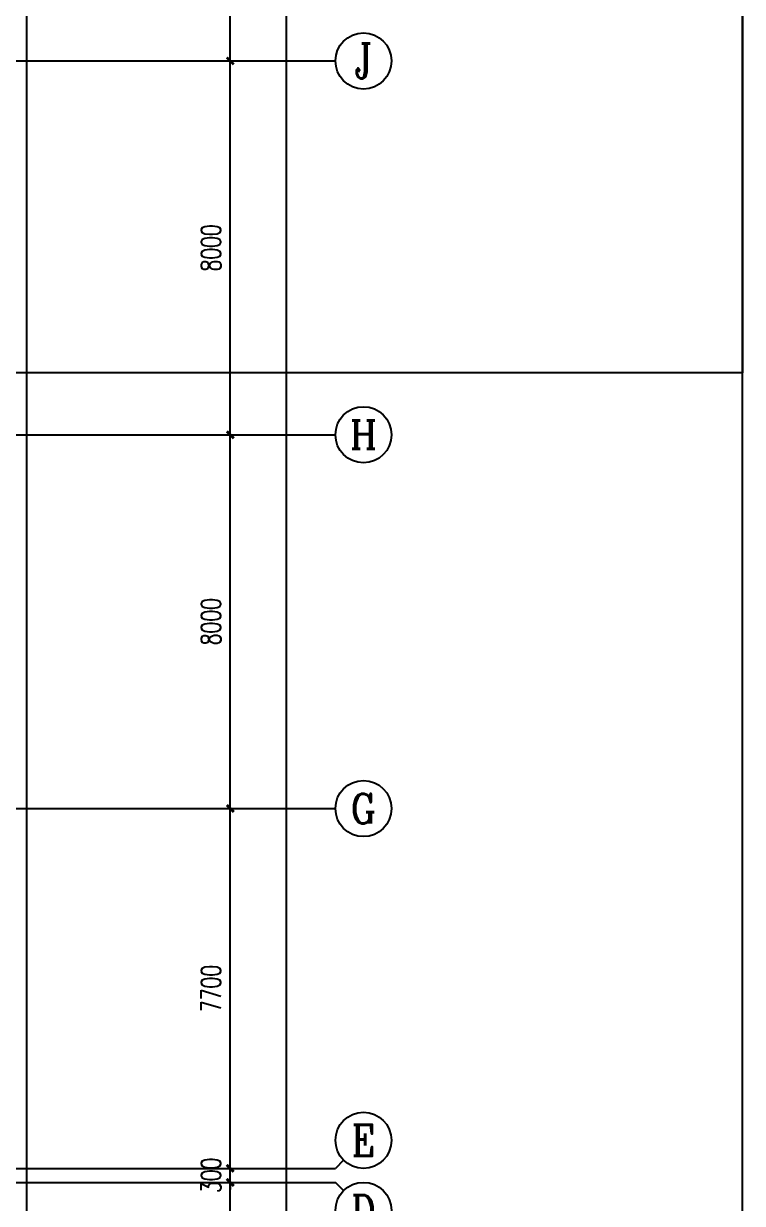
# Model space of a CAD drawing. Extents: x 0 to 2838408, y -923048 to 203859.
# Drawn here: x 2789291 to 2804669, y -257942 to -232692 of the extents above; entities that cross this region are included whole.
import ezdxf
from ezdxf.enums import TextEntityAlignment as Align

# ---------------------------------------------------------------- set-up
doc = ezdxf.new("R2010")
doc.units = 0
doc.header["$LTSCALE"] = 1000
for name, color, linetype in [('AXIS', 3, 'Continuous'), ('AXIS_TEXT', 7, 'Continuous'), ('DOTE', 8, 'Continuous'), ('GROUND', 2, 'Continuous'), ('XREF', 8, 'Continuous')]:
    doc.layers.add(name, color=color, linetype=linetype)
doc.styles.add('_TCH_AXIS', font='COMPLEX', dxfattribs={"bigfont": 'GBCBIG'})
doc.styles.add('A_DIM_T3', font='SIMPLEX', dxfattribs={"width": 0.7, "bigfont": 'HZ'})
doc.styles.add('COMPLEX', font='COMPLEX')
doc.dimstyles.new('_TCH_ARCH&&150', dxfattribs={"dimtxt": 420, "dimasz": 150, "dimexe": 375, "dimexo": 450, "dimgap": 202.5, "dimtad": 1, "dimdec": 0, "dimzin": 0, "dimdsep": 46, "dimtxsty": 'A_DIM_T3', "dimblk": 'ARCHTICK', "dimcen": 0.09, "dimclrt": 7, "dimazin": 2, "dimtfac": 1, "dimtdec": 0, "dimtix": 1, "dimtmove": 2, "dimatfit": 3, "dimfxl": 150, "dimtolj": 1, "dimtzin": 0, "dimarcsym": 0})

# ---------------------------------------------------------------- blocks, each defined once
blk = doc.blocks.new('_ArchTick')
at = {"color": 0, "linetype": 'ByBlock', "const_width": 0.4}
blk.add_lwpolyline([(-0.5, -0.5), (0.5, 0.5)], dxfattribs=at)
blk = doc.blocks.new('*D875')
at = {"layer": 'AXIS', "color": 0, "lineweight": -2, "transparency": 16777216}
for p, q in [((2454367, -257492), (2458042, -257492)), ((2457667, -262292), (2457667, -257492)), ((2454367, -262292), (2458042, -262292))]:
    blk.add_line(p, q, dxfattribs=at)
at = {"layer": 'Defpoints', "color": 0, "transparency": 16777216}
for p in [(2453917, -257492), (2457667, -257492), (2453917, -262292)]:
    blk.add_point(p, dxfattribs=at)
at = {"layer": 'AXIS', "color": 0, "lineweight": -2, "transparency": 16777216, "xscale": 150, "yscale": 150, "zscale": 150}
for p, rotation in [((2457667, -257492), 90), ((2457667, -262292), 270)]:
    blk.add_blockref('_ArchTick', p, dxfattribs=dict(at, rotation=rotation))
at = {"layer": 'AXIS', "color": 7, "transparency": 16777216, "insert": (2457254, -259892), "char_height": 420, "attachment_point": 5, "rotation": 90, "style": 'A_DIM_T3'}
blk.add_mtext('\\A1;4800', dxfattribs=at)
blk = doc.blocks.new('*D876')
at = {"layer": 'AXIS', "color": 0, "lineweight": -2, "transparency": 16777216}
for p, q in [((2457667, -257192), (2457667, -257042)), ((2454367, -257192), (2458042, -257192)), ((2457667, -257492), (2457667, -257192)), ((2454367, -257492), (2458042, -257492)), ((2457667, -257492), (2457667, -257642))]:
    blk.add_line(p, q, dxfattribs=at)
at = {"layer": 'Defpoints', "color": 0, "transparency": 16777216}
for p in [(2453917, -257192), (2457667, -257192), (2453917, -257492)]:
    blk.add_point(p, dxfattribs=at)
at = {"layer": 'AXIS', "color": 0, "lineweight": -2, "transparency": 16777216, "xscale": 150, "yscale": 150, "zscale": 150}
for p, rotation in [((2457667, -257192), 270), ((2457667, -257492), 90)]:
    blk.add_blockref('_ArchTick', p, dxfattribs=dict(at, rotation=rotation))
at = {"layer": 'AXIS', "color": 7, "transparency": 16777216, "insert": (2457254, -257342), "char_height": 420, "attachment_point": 5, "rotation": 90, "style": 'A_DIM_T3'}
blk.add_mtext('\\A1;300', dxfattribs=at)
blk = doc.blocks.new('*D877')
at = {"layer": 'AXIS', "color": 0, "lineweight": -2, "transparency": 16777216}
for p, q in [((2454367, -249492), (2458042, -249492)), ((2457667, -257192), (2457667, -249492)), ((2454367, -257192), (2458042, -257192))]:
    blk.add_line(p, q, dxfattribs=at)
at = {"layer": 'Defpoints', "color": 0, "transparency": 16777216}
for p in [(2453917, -249492), (2457667, -249492), (2453917, -257192)]:
    blk.add_point(p, dxfattribs=at)
at = {"layer": 'AXIS', "color": 0, "lineweight": -2, "transparency": 16777216, "xscale": 150, "yscale": 150, "zscale": 150}
for p, rotation in [((2457667, -249492), 90), ((2457667, -257192), 270)]:
    blk.add_blockref('_ArchTick', p, dxfattribs=dict(at, rotation=rotation))
at = {"layer": 'AXIS', "color": 7, "transparency": 16777216, "insert": (2457254, -253342), "char_height": 420, "attachment_point": 5, "rotation": 90, "style": 'A_DIM_T3'}
blk.add_mtext('\\A1;7700', dxfattribs=at)
blk = doc.blocks.new('*D878')
at = {"layer": 'AXIS', "color": 0, "lineweight": -2, "transparency": 16777216}
for p, q in [((2454367, -241492), (2458042, -241492)), ((2457667, -249492), (2457667, -241492)), ((2454367, -249492), (2458042, -249492))]:
    blk.add_line(p, q, dxfattribs=at)
at = {"layer": 'Defpoints', "color": 0, "transparency": 16777216}
for p in [(2453917, -241492), (2457667, -241492), (2453917, -249492)]:
    blk.add_point(p, dxfattribs=at)
at = {"layer": 'AXIS', "color": 0, "lineweight": -2, "transparency": 16777216, "xscale": 150, "yscale": 150, "zscale": 150}
for p, rotation in [((2457667, -241492), 90), ((2457667, -249492), 270)]:
    blk.add_blockref('_ArchTick', p, dxfattribs=dict(at, rotation=rotation))
at = {"layer": 'AXIS', "color": 7, "transparency": 16777216, "insert": (2457254, -245492), "char_height": 420, "attachment_point": 5, "rotation": 90, "style": 'A_DIM_T3'}
blk.add_mtext('\\A1;8000', dxfattribs=at)
blk = doc.blocks.new('*D879')
at = {"layer": 'AXIS', "color": 0, "lineweight": -2, "transparency": 16777216}
for p, q in [((2454367, -233492), (2458042, -233492)), ((2457667, -241492), (2457667, -233492)), ((2454367, -241492), (2458042, -241492))]:
    blk.add_line(p, q, dxfattribs=at)
at = {"layer": 'Defpoints', "color": 0, "transparency": 16777216}
for p in [(2453917, -233492), (2457667, -233492), (2453917, -241492)]:
    blk.add_point(p, dxfattribs=at)
at = {"layer": 'AXIS', "color": 0, "lineweight": -2, "transparency": 16777216, "xscale": 150, "yscale": 150, "zscale": 150}
for p, rotation in [((2457667, -233492), 90), ((2457667, -241492), 270)]:
    blk.add_blockref('_ArchTick', p, dxfattribs=dict(at, rotation=rotation))
at = {"layer": 'AXIS', "color": 7, "transparency": 16777216, "insert": (2457254, -237492), "char_height": 420, "attachment_point": 5, "rotation": 90, "style": 'A_DIM_T3'}
blk.add_mtext('\\A1;8000', dxfattribs=at)
blk = doc.blocks.new('*D880')
at = {"layer": 'AXIS', "color": 0, "lineweight": -2, "transparency": 16777216}
for p, q in [((2454367, -225492), (2458042, -225492)), ((2457667, -233492), (2457667, -225492)), ((2454367, -233492), (2458042, -233492))]:
    blk.add_line(p, q, dxfattribs=at)
at = {"layer": 'Defpoints', "color": 0, "transparency": 16777216}
for p in [(2453917, -225492), (2457667, -225492), (2453917, -233492)]:
    blk.add_point(p, dxfattribs=at)
at = {"layer": 'AXIS', "color": 0, "lineweight": -2, "transparency": 16777216, "xscale": 150, "yscale": 150, "zscale": 150}
for p, rotation in [((2457667, -225492), 90), ((2457667, -233492), 270)]:
    blk.add_blockref('_ArchTick', p, dxfattribs=dict(at, rotation=rotation))
at = {"layer": 'AXIS', "color": 7, "transparency": 16777216, "insert": (2457254, -229492), "char_height": 420, "attachment_point": 5, "rotation": 90, "style": 'A_DIM_T3'}
blk.add_mtext('\\A1;8000', dxfattribs=at)
blk = doc.blocks.new('*D888')
at = {"layer": 'AXIS', "color": 0, "lineweight": -2, "transparency": 16777216}
for p, q in [((2454367, -189692), (2459242, -189692)), ((2458867, -269292), (2458867, -189692)), ((2454367, -269292), (2459242, -269292))]:
    blk.add_line(p, q, dxfattribs=at)
at = {"layer": 'Defpoints', "color": 0, "transparency": 16777216}
for p in [(2453917, -189692), (2458867, -189692), (2453917, -269292)]:
    blk.add_point(p, dxfattribs=at)
at = {"layer": 'AXIS', "color": 0, "lineweight": -2, "transparency": 16777216, "xscale": 150, "yscale": 150, "zscale": 150}
for p, rotation in [((2458867, -189692), 90), ((2458867, -269292), 270)]:
    blk.add_blockref('_ArchTick', p, dxfattribs=dict(at, rotation=rotation))
at = {"layer": 'AXIS', "color": 7, "transparency": 16777216, "insert": (2458454, -229492), "char_height": 420, "attachment_point": 5, "rotation": 90, "style": 'A_DIM_T3'}
blk.add_mtext('\\A1;79600', dxfattribs=at)
blk = doc.blocks.new('_AXISO')
at = {"color": 0}
blk.add_circle((0, 0), 0.5, dxfattribs=at)
at = {"layer": 'AXIS_TEXT', "color": 0, "style": 'COMPLEX', "width": 1.041667}
blk.add_attdef('A', text='', height=0.56, dxfattribs=at).set_placement((-0.25, -0.28), (0.25, -0.28), align=Align.FIT)
blk = doc.blocks.new('1F1')
at = {"layer": 'AXIS'}
for p, q in [((2453916.7, -233492.2), (2459916.7, -233492.2)), ((2453916.7, -241492.2), (2459916.7, -241492.2)), ((2453916.7, -249492.2), (2459916.7, -249492.2)), ((2460092.5, -257016.4), (2459916.7, -257192.2)), ((2453916.7, -257192.2), (2459916.7, -257192.2)), ((2453916.7, -257492.2), (2459916.7, -257492.2)), ((2460092.5, -257667.9), (2459916.7, -257492.2))]:
    blk.add_line(p, q, dxfattribs=at)
at = {"layer": 'Defpoints', "color": 250}
for points in [[(2326685.8, -167047), (2468623.3, -167047), (2468623.3, -240163.8), (2326685.8, -240163.8)], [(2326685.8, -291937.3), (2468623.3, -291937.3), (2468623.3, -218820.5), (2326685.8, -218820.5)]]:
    blk.add_lwpolyline(points, close=True, dxfattribs=at)
at = {"layer": 'DOTE'}
for p, q in [((2435862.3, -233492.2), (2453916.7, -233492.2)), ((2435862.3, -241492.2), (2453916.7, -241492.2)), ((2435862.3, -249492.2), (2453916.7, -249492.2)), ((2435812.3, -257192.2), (2453916.7, -257192.2)), ((2343216.7, -257492.2), (2453916.7, -257492.2))]:
    blk.add_line(p, q, dxfattribs=at)
at = {"layer": 'GROUND'}
blk.add_line((2453316.7, -270492.2), (2453316.7, -188492.2), dxfattribs=at)
at = {"layer": 'AXIS'}
ref = blk.add_blockref('_AXISO', (2460516.7, -233492.2), dxfattribs=dict(at, xscale=1200, yscale=1200, zscale=1200))
ref.add_attrib('A', 'J', dxfattribs={"layer": 'AXIS_TEXT', "height": 744.1, "style": '_TCH_AXIS'}).set_placement((2460321.9, -233864.2), (2460711.6, -233864.2), align=Align.FIT)
ref = blk.add_blockref('_AXISO', (2460516.7, -241492.2), dxfattribs=dict(at, xscale=1200, yscale=1200, zscale=1200))
ref.add_attrib('A', 'H', dxfattribs={"layer": 'AXIS_TEXT', "height": 608.3, "style": '_TCH_AXIS'}).set_placement((2460227.1, -241796.3), (2460806.4, -241796.3), align=Align.FIT)
ref = blk.add_blockref('_AXISO', (2460516.7, -249492.2), dxfattribs=dict(at, xscale=1200, yscale=1200, zscale=1200))
ref.add_attrib('A', 'G', dxfattribs={"layer": 'AXIS_TEXT', "height": 637.8, "style": '_TCH_AXIS'}).set_placement((2460243.4, -249811.1), (2460790.1, -249811.1), align=Align.FIT)
ref = blk.add_blockref('_AXISO', (2460516.7, -256592.2), dxfattribs=dict(at, xscale=1200, yscale=1200, zscale=1200))
ref.add_attrib('A', 'E', dxfattribs={"layer": 'AXIS_TEXT', "height": 668.2, "style": '_TCH_AXIS'}).set_placement((2460262.2, -256926.3), (2460771.3, -256926.3), align=Align.FIT)
ref = blk.add_blockref('_AXISO', (2460516.7, -258092.2), dxfattribs=dict(at, xscale=1200, yscale=1200, zscale=1200))
ref.add_attrib('A', 'D', dxfattribs={"layer": 'AXIS_TEXT', "height": 652.9, "style": '_TCH_AXIS'}).set_placement((2460252.5, -258418.6), (2460781, -258418.6), align=Align.FIT)
for p1, p2, distance, picture, middle in [((2453916.7, -269292.2), (2453916.7, -189692.2), -4950, '*D888', (2458454.2, -229492.2)), ((2453916.7, -233492.2), (2453916.7, -225492.2), -3750, '*D880', (2457254.2, -229492.2)), ((2453916.7, -241492.2), (2453916.7, -233492.2), -3750, '*D879', (2457254.2, -237492.2)), ((2453916.7, -249492.2), (2453916.7, -241492.2), -3750, '*D878', (2457254.2, -245492.2)), ((2453916.7, -257192.2), (2453916.7, -249492.2), -3750, '*D877', (2457254.2, -253342.2)), ((2453916.7, -257492.2), (2453916.7, -257192.2), -3750, '*D876', (2457254.2, -257342.2)), ((2453916.7, -262292.2), (2453916.7, -257492.2), -3750, '*D875', (2457254.2, -259892.2))]:
    dim = blk.add_aligned_dim(p1=p1, p2=p2, distance=distance, dimstyle='_TCH_ARCH&&150', dxfattribs=at)
    dim.commit()
    dim.dimension.update_dxf_attribs({"geometry": picture, "text_midpoint": middle})

msp = doc.modelspace()

# ---------------------------------------------------------------- block references
at = {"layer": 'XREF'}
msp.add_blockref('1F1', (336045.8, 0), dxfattribs=at)

doc.saveas('drawing.dxf')
